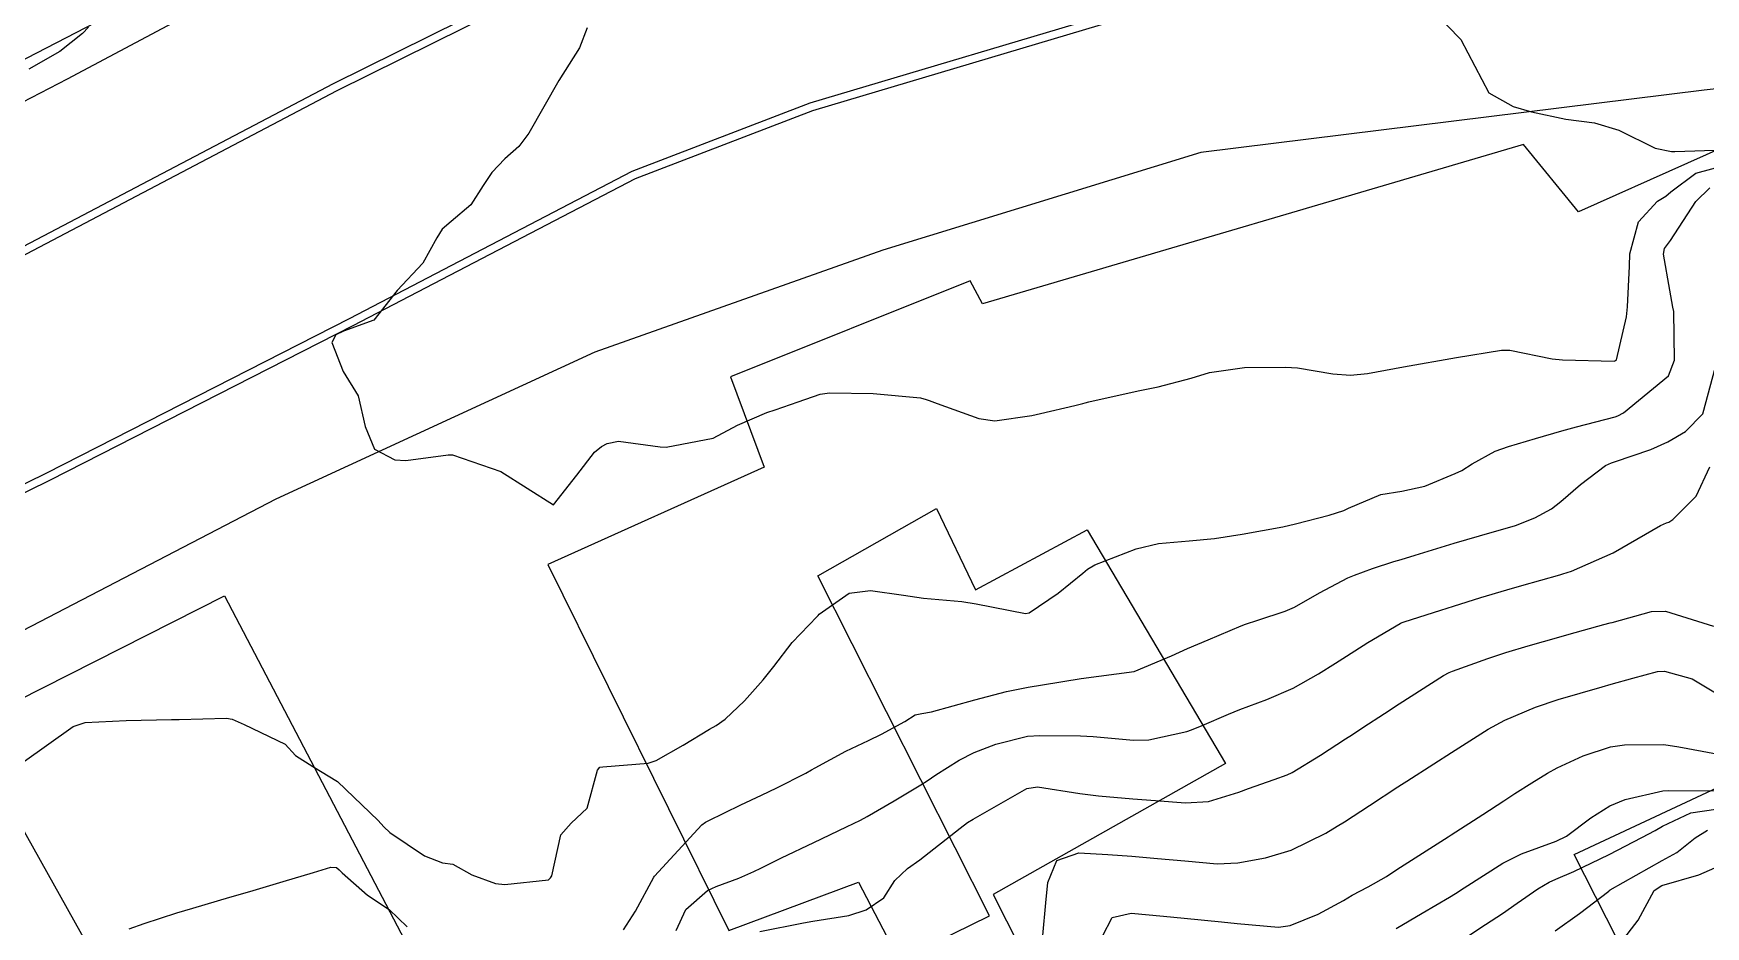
# Model space of a CAD drawing. Header units: metres. Extents: x 318500 to 325275, y 7408834 to 7428799.
# Drawn here: x 323080.1 to 323143.2, y 7420949.8 to 7420983.5 of the extents above; entities that cross this region are included whole.
import ezdxf

# ---------------------------------------------------------------- set-up
doc = ezdxf.new("R2010")
doc.units = ezdxf.units.M
doc.header["$MEASUREMENT"] = 0
for name, color, linetype in [('Canteiro', 45, 'Continuous'), ('Curvas de Nivel 1m', 11, 'Continuous'), ('Curvas de Nivel 5m', 15, 'Continuous'), ('Edificações', 30, 'Continuous'), ('Vias Primárias', 230, 'Continuous')]:
    doc.layers.add(name, color=color, linetype=linetype)

msp = doc.modelspace()

# ---------------------------------------------------------------- linework, layer by layer
at = {"layer": 'Canteiro'}
msp.add_lwpolyline([(323072.392, 7420962.815), (323069.149, 7420968.96), (323078.171, 7420974.248), (323091.604, 7420981.307), (323104.85, 7420987.874), (323112.09, 7420990.751), (323127.987, 7420997.056), (323132.088, 7420998.806, -0.307387), (323138.948, 7420997.466), (323140.774, 7420994.635, -0.526244), (323138.798, 7420989.905), (323132.58, 7420987.775), (323121.527, 7420984.418), (323109.438, 7420980.828), (323102.722, 7420978.253), (323092.053, 7420972.696), (323080.635, 7420966.874), (323072.392, 7420962.815)], format="xyb", dxfattribs=at)
at = {"layer": 'Curvas de Nivel 1m', "flags": 128}
for points, elevation in [([(323132.03, 7420985.26), (323134, 7420983.23), (323135.06, 7420981.219), (323135.972, 7420980.702), (323136.669, 7420980.5), (323137.966, 7420980.225), (323139.044, 7420980.084), (323139.96, 7420979.811), (323141.327, 7420979.136), (323141.948, 7420979.009), (323142.068, 7420979.008), (323143.949, 7420979.062)], 736), ([(323082.223, 7420983.691), (323081.993, 7420983.452), (323081.143, 7420982.772), (323079.972, 7420982.116)], 738), ([(323101.031, 7420983.67), (323100.741, 7420982.92), (323099.97, 7420981.68), (323098.839, 7420979.697), (323098.457, 7420979.187), (323097.935, 7420978.728), (323097.436, 7420978.209), (323097.118, 7420977.722), (323096.647, 7420976.991), (323095.899, 7420976.363), (323095.563, 7420976.075), (323095.365, 7420975.745), (323094.84, 7420974.791), (323093.87, 7420973.76), (323092.987, 7420972.639), (323091.847, 7420972.228), (323091.548, 7420972.091), (323091.4, 7420971.797), (323091.824, 7420970.701), (323092.398, 7420969.781), (323092.657, 7420968.636), (323093.015, 7420967.772), (323093.784, 7420967.37), (323094.194, 7420967.346), (323095.787, 7420967.566), (323095.961, 7420967.564), (323097.778, 7420966.935), (323099.76, 7420965.68), (323100.648, 7420966.8), (323101.317, 7420967.665), (323101.576, 7420967.879), (323101.793, 7420967.988), (323102.218, 7420968.077), (323103.792, 7420967.866), (323104.014, 7420967.849), (323105.796, 7420968.185), (323106.711, 7420968.68), (323107.814, 7420969.164), (323108.134, 7420969.257), (323109.002, 7420969.562), (323109.823, 7420969.847), (323110.18, 7420969.901), (323111.824, 7420969.871), (323113.615, 7420969.71), (323113.822, 7420969.651), (323113.936, 7420969.614), (323114.248, 7420969.494), (323115.812, 7420968.926), (323116.423, 7420968.848), (323117.814, 7420969.048), (323118.135, 7420969.117), (323119.441, 7420969.424), (323119.742, 7420969.499), (323119.821, 7420969.518), (323119.961, 7420969.558), (323121.826, 7420969.977), (323122.577, 7420970.128), (323123.831, 7420970.454), (323124.522, 7420970.664), (323125.835, 7420970.85), (323127.389, 7420970.87), (323127.835, 7420970.839), (323129.166, 7420970.623), (323129.833, 7420970.57), (323130.476, 7420970.631), (323131.836, 7420970.875), (323133.84, 7420971.23), (323135.537, 7420971.512), (323135.845, 7420971.506), (323137.441, 7420971.184), (323137.84, 7420971.142), (323139.787, 7420971.098), (323139.84, 7420971.116), (323139.872, 7420971.15), (323140.248, 7420972.762), (323140.292, 7420973.146), (323140.361, 7420974.677), (323140.376, 7420975.145), (323140.698, 7420976.357), (323141.417, 7420977.135), (323141.734, 7420977.321), (323141.925, 7420977.484), (323142.869, 7420978.183), (323143.941, 7420978.478)], 737), ([(323079.717, 7420955.949), (323081.644, 7420957.312), (323082.092, 7420957.469), (323083.646, 7420957.538), (323085.347, 7420957.574), (323085.647, 7420957.582), (323087.427, 7420957.622), (323087.647, 7420957.584), (323088.094, 7420957.387), (323089.638, 7420956.646), (323090.036, 7420956.216), (323090.684, 7420955.804), (323091.622, 7420955.236), (323093.151, 7420953.767), (323093.361, 7420953.528), (323093.595, 7420953.309), (323094.894, 7420952.439), (323095.584, 7420952.176), (323095.974, 7420952.124), (323096.688, 7420951.723), (323097.575, 7420951.394), (323097.931, 7420951.348), (323099.578, 7420951.533), (323099.659, 7420951.599), (323099.7, 7420951.679), (323100.04, 7420953.231), (323100.434, 7420953.672), (323101.039, 7420954.235), (323101.42, 7420955.662), (323101.509, 7420955.784), (323101.632, 7420955.793), (323103.34, 7420955.928), (323103.636, 7420956.027), (323104.653, 7420956.606), (323105.654, 7420957.207), (323105.898, 7420957.356), (323106.246, 7420957.594), (323106.969, 7420958.285), (323107.675, 7420959.075), (323108.078, 7420959.574), (323108.777, 7420960.481), (323109.709, 7420961.465), (323109.753, 7420961.506), (323109.794, 7420961.549), (323110.916, 7420962.338), (323111.724, 7420962.445), (323112.967, 7420962.262), (323113.72, 7420962.157), (323115.172, 7420962.024), (323115.717, 7420961.945), (323117.575, 7420961.579), (323117.712, 7420961.606), (323118.813, 7420962.34), (323119.735, 7420963.099), (323119.908, 7420963.246), (323120.196, 7420963.413), (323121.746, 7420964.019), (323122.588, 7420964.217), (323123.75, 7420964.314), (323124.7, 7420964.401), (323125.752, 7420964.566), (323127.287, 7420964.849), (323127.756, 7420964.956), (323129.027, 7420965.291), (323129.583, 7420965.462), (323129.764, 7420965.547), (323130.98, 7420966.06), (323131.774, 7420966.187), (323132.639, 7420966.385), (323133.784, 7420966.853), (323134.038, 7420966.975), (323134.424, 7420967.22), (323135.3, 7420967.705), (323135.8, 7420967.874), (323136.82, 7420968.175), (323137.809, 7420968.462), (323138.368, 7420968.616), (323139.818, 7420968.999), (323139.929, 7420969.037), (323140.143, 7420969.145), (323141.834, 7420970.542), (323142.056, 7420971.127), (323142.031, 7420972.965), (323142.003, 7420973.128), (323141.88, 7420973.768), (323141.646, 7420975.133), (323141.689, 7420975.346), (323141.905, 7420975.65), (323142.864, 7420977.116), (323143.398, 7420977.638)], 738), ([(323102.406, 7420949.647), (323102.854, 7420950.347), (323103.551, 7420951.63), (323103.58, 7420951.672), (323105.364, 7420953.604), (323105.504, 7420953.699), (323105.602, 7420953.753), (323106.836, 7420954.364), (323107.617, 7420954.724), (323108.198, 7420954.995), (323109.282, 7420955.555), (323109.502, 7420955.681), (323109.633, 7420955.758), (323110.797, 7420956.378), (323111.649, 7420956.791), (323112.138, 7420957.03), (323113.019, 7420957.506), (323113.416, 7420957.749), (323113.663, 7420957.803), (323114.033, 7420957.864), (323115.669, 7420958.324), (323116.854, 7420958.635), (323117.674, 7420958.797), (323118.221, 7420958.888), (323119.677, 7420959.126), (323121.68, 7420959.39), (323123.077, 7420959.982), (323123.693, 7420960.25), (323124.463, 7420960.588), (323125.707, 7420961.116), (323125.87, 7420961.175), (323126.343, 7420961.33), (323127.366, 7420961.664), (323127.718, 7420961.818), (323128.668, 7420962.354), (323129.735, 7420962.919), (323129.985, 7420963.028), (323130.672, 7420963.271), (323131.473, 7420963.533), (323131.744, 7420963.618), (323132.276, 7420963.782), (323133.75, 7420964.229), (323135.187, 7420964.641), (323135.756, 7420964.804), (323136.057, 7420964.897), (323136.793, 7420965.19), (323137.421, 7420965.528), (323137.769, 7420965.795), (323138.51, 7420966.438), (323139.458, 7420967.155), (323139.685, 7420967.258), (323139.792, 7420967.292), (323141.163, 7420967.766), (323141.804, 7420968.05), (323142.479, 7420968.445), (323143.134, 7420969.107), (323143.613, 7420970.877)], 739), ([(323107.55, 7420949.58), (323109.202, 7420949.909), (323109.556, 7420949.971), (323110.904, 7420950.185), (323111.563, 7420950.392), (323112.231, 7420950.853), (323112.643, 7420951.509), (323113.128, 7420951.961), (323113.588, 7420952.283), (323115.107, 7420953.477), (323115.388, 7420953.689), (323115.605, 7420953.824), (323116.653, 7420954.416), (323117.623, 7420954.972), (323118.022, 7420955.038), (323119.621, 7420954.792), (323120.328, 7420954.701), (323121.618, 7420954.591), (323122.478, 7420954.516), (323123.616, 7420954.432), (323124.484, 7420954.484), (323125.622, 7420954.831), (323125.986, 7420954.973), (323126.962, 7420955.32), (323127.45, 7420955.495), (323127.634, 7420955.58), (323128.7, 7420956.238), (323129.653, 7420956.846), (323129.918, 7420957.015), (323130.308, 7420957.274), (323131.123, 7420957.808), (323131.669, 7420958.164), (323133.35, 7420959.235), (323133.561, 7420959.353), (323133.683, 7420959.406), (323135.021, 7420959.879), (323135.694, 7420960.103), (323136.537, 7420960.352), (323137.703, 7420960.689), (323138.083, 7420960.795), (323139.394, 7420961.155), (323139.64, 7420961.222), (323139.711, 7420961.242), (323141.192, 7420961.654), (323141.718, 7420961.668), (323143.536, 7420961.102)], 741), ([(323118.229, 7420949.433), (323118.343, 7420950.657), (323118.417, 7420951.432), (323118.762, 7420952.254), (323119.591, 7420952.542), (323120.678, 7420952.49), (323121.59, 7420952.419), (323122.554, 7420952.34), (323123.589, 7420952.241), (323124.806, 7420952.13), (323125.588, 7420952.167), (323126.626, 7420952.36), (323127.593, 7420952.646), (323128.902, 7420953.29), (323129.337, 7420953.551), (323129.607, 7420953.721), (323130.551, 7420954.336), (323131.627, 7420955.042), (323131.76, 7420955.126), (323131.961, 7420955.255), (323132.98, 7420955.9), (323133.646, 7420956.327), (323134.195, 7420956.679), (323135.036, 7420957.209), (323135.663, 7420957.547), (323136.813, 7420958.044), (323137.672, 7420958.331), (323139.334, 7420958.813), (323139.678, 7420958.915), (323140.49, 7420959.138), (323141.414, 7420959.394), (323141.684, 7420959.403), (323142.732, 7420959.109), (323143.674, 7420958.546)], 742), ([(323120.474, 7420949.406), (323120.849, 7420950.113), (323121.563, 7420950.274), (323122.776, 7420950.158), (323123.561, 7420950.079), (323124.965, 7420949.94), (323125.558, 7420949.879), (323127.125, 7420949.748), (323127.557, 7420949.801), (323128.621, 7420950.237), (323129.572, 7420950.755), (323129.905, 7420950.946), (323130.508, 7420951.271), (323131.189, 7420951.659), (323131.587, 7420951.915), (323133.524, 7420953.156), (323133.6, 7420953.202), (323133.638, 7420953.229), (323134.827, 7420953.996), (323135.62, 7420954.511), (323136.039, 7420954.78), (323136.679, 7420955.19), (323137.271, 7420955.548), (323137.639, 7420955.751), (323138.61, 7420956.201), (323139.651, 7420956.548), (323140.171, 7420956.624), (323141.653, 7420956.635), (323142.221, 7420956.545), (323143.648, 7420956.285)], 743), ([(323131.556, 7420949.692), (323132.535, 7420950.276), (323133.575, 7420950.877), (323133.793, 7420951.01), (323134.12, 7420951.222), (323135.59, 7420952.155), (323136.283, 7420952.504), (323137.598, 7420952.982), (323137.985, 7420953.174), (323138.906, 7420953.865), (323139.618, 7420954.321), (323140.205, 7420954.558), (323141.626, 7420954.883), (323141.845, 7420954.9), (323143.627, 7420954.892)], 744), ([(323137.556, 7420949.611), (323138.473, 7420950.26), (323139.579, 7420951.104), (323139.601, 7420951.129), (323139.628, 7420951.149), (323141.591, 7420952.262), (323142.145, 7420952.564), (323142.842, 7420953.108), (323143.302, 7420953.406)], 746), ([(323083.759, 7420949.685), (323084.322, 7420949.888), (323085.554, 7420950.279), (323086.152, 7420950.457), (323087.56, 7420950.871), (323088.305, 7420951.09), (323089.566, 7420951.462), (323090.71, 7420951.803), (323091.362, 7420952.004), (323091.573, 7420951.997), (323091.685, 7420951.902), (323091.788, 7420951.787), (323092.753, 7420950.957), (323093.56, 7420950.407), (323094.245, 7420949.753)], 739), ([(323140.025, 7420949.143), (323140.686, 7420950.01), (323141.297, 7420951.124), (323141.582, 7420951.313), (323142.975, 7420951.718), (323143.589, 7420951.978)], 747)]:
    msp.add_lwpolyline(points, dxfattribs=dict(at, elevation=elevation))
at = {"layer": 'Curvas de Nivel 5m', "flags": 128}
for points, elevation in [([(323104.398, 7420949.617), (323104.759, 7420950.415), (323105.573, 7420951.126), (323105.898, 7420951.274), (323106.754, 7420951.588), (323107.322, 7420951.843), (323107.584, 7420951.967), (323108.373, 7420952.353), (323109.594, 7420952.943), (323110.819, 7420953.532), (323111.345, 7420953.783), (323111.606, 7420953.922), (323112.614, 7420954.511), (323113.624, 7420955.108), (323113.861, 7420955.262), (323114.189, 7420955.492), (323115.073, 7420956.044), (323115.643, 7420956.329), (323116.454, 7420956.652), (323117.653, 7420956.945), (323118.113, 7420956.976), (323119.653, 7420956.958), (323120.129, 7420956.937), (323121.651, 7420956.798), (323122.225, 7420956.808), (323123.656, 7420957.122), (323123.832, 7420957.184), (323124.234, 7420957.354), (323125.229, 7420957.78), (323125.666, 7420957.961), (323126.674, 7420958.329), (323127.674, 7420958.756), (323128.631, 7420959.296), (323129.272, 7420959.701), (323129.69, 7420959.971), (323130.494, 7420960.476), (323131.709, 7420961.198), (323131.749, 7420961.22), (323131.859, 7420961.258), (323133.247, 7420961.707), (323133.719, 7420961.858), (323134.757, 7420962.182), (323135.729, 7420962.469), (323136.295, 7420962.631), (323137.738, 7420963.038), (323137.848, 7420963.069), (323138.178, 7420963.173), (323139.747, 7420963.868), (323141.533, 7420964.898), (323141.759, 7420964.999), (323141.853, 7420965.025), (323141.993, 7420965.118), (323142.878, 7420966.004), (323143.397, 7420967.104)], 740), ([(323134.002, 7420949.223), (323134.927, 7420949.842), (323135.566, 7420950.26), (323136.124, 7420950.643), (323136.903, 7420951.187), (323137.329, 7420951.436), (323137.584, 7420951.553), (323138.261, 7420951.845), (323139.593, 7420952.482), (323140.834, 7420953.131), (323141.332, 7420953.396), (323141.607, 7420953.557), (323142.672, 7420954.052), (323143.617, 7420954.201)], 745)]:
    msp.add_lwpolyline(points, dxfattribs=dict(at, elevation=elevation))
at = {"layer": 'Edificações'}
for points in [[(323086.15, 7420985.766), (323029.931, 7420956.697), (323021.469, 7420971.842), (323029.992, 7420976.667), (323022.036, 7420989.449)], [(323146.66, 7420980.4), (323138.435, 7420976.726), (323136.361, 7420979.265), (323115.956, 7420973.252), (323115.488, 7420974.12), (323106.446, 7420970.502), (323107.716, 7420967.095), (323099.557, 7420963.42), (323106.382, 7420949.619), (323111.273, 7420951.441), (323112.811, 7420948.501), (323116.221, 7420950.171), (323109.734, 7420962.998), (323114.215, 7420965.537), (323115.686, 7420962.464), (323119.9, 7420964.735), (323125.116, 7420955.917), (323116.355, 7420950.973), (323119.833, 7420944.092)], [(323140.303, 7420948.494), (323138.282, 7420952.482), (323156.169, 7420960.843)]]:
    msp.add_lwpolyline(points, dxfattribs=at)
msp.add_lwpolyline([(323097.014, 7420922.542), (323077.581, 7420957.302), (323087.35, 7420962.246), (323105.625, 7420927.325), (323097.014, 7420922.542)], close=True, dxfattribs=at)
at = {"layer": 'Vias Primárias'}
for points in [[(323715.644, 7420145.548, 0), (323709.04, 7420132.939)], [(323831.088, 7420001.787, 0), (323833.844, 7420008.443, 0.220888)], [(323214.165, 7420944.208), (323201.806, 7420939.257, 0.444431), (323201.432, 7420938.242, 0.099943), (323205.069, 7420933.766, 0), (323207.298, 7420931.929, 0.020742)], [(323210.036, 7420975.237), (323200.605, 7420978.801, 0.077972), (323179.348, 7420983.235), (323161.078, 7420983.322), (323143.186, 7420981.314), (323124.184, 7420978.969), (323112.19, 7420975.28), (323101.324, 7420971.43), (323089.295, 7420965.888), (323076.866, 7420959.437, 0.407627)]]:
    msp.add_lwpolyline(points, format="xyb", dxfattribs=at)
msp.add_lwpolyline([(323072.263, 7420962.417), (323068.75, 7420969.073), (323078.025, 7420974.511), (323091.468, 7420981.574), (323104.728, 7420988.149), (323111.98, 7420991.03), (323127.872, 7420997.333), (323131.97, 7420999.082, -0.308717), (323139.183, 7420997.654), (323141.026, 7420994.798, -0.524464), (323138.878, 7420989.615), (323132.673, 7420987.489), (323121.613, 7420984.13), (323109.534, 7420980.543), (323102.845, 7420977.979), (323092.19, 7420972.43), (323080.77, 7420966.605)], format="xyb", close=True, dxfattribs=at)
msp.add_lwpolyline([(323096.695, 7420989.873), (323081.422, 7420981.728), (323068.506, 7420975.044), (323052.25, 7420966.53), (323027.889, 7420954.108), (323007.514, 7420943.068), (322998.664, 7420938.85)], dxfattribs=at)

doc.saveas('drawing.dxf')
